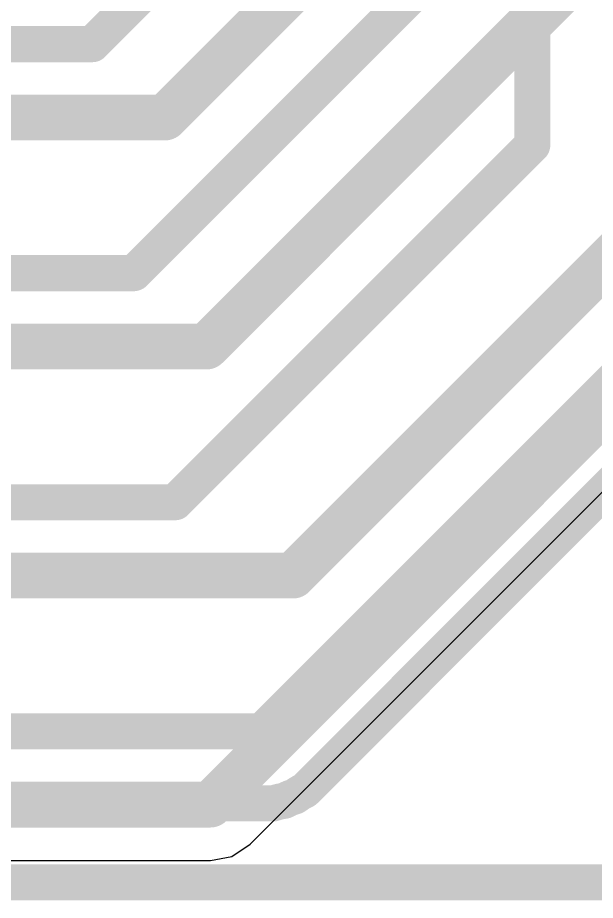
# Model space of a CAD drawing. Header units: inches. Extents: x 0 to 12.4, y -0.6 to 2.2.
# Drawn here: x 1.9612 to 2.0874, y -0.0166 to 0.1761 of the extents above; entities that cross this region are included whole.
import ezdxf

# ---------------------------------------------------------------- set-up
doc = ezdxf.new("R2010")
doc.units = ezdxf.units.IN
doc.header["$MEASUREMENT"] = 0
doc.layers.add('Dimension', color=6, linetype='Continuous')
doc.layers.add('Top Layer', color=1, linetype='Continuous')

msp = doc.modelspace()

# ---------------------------------------------------------------- linework, layer by layer
at = {"layer": 'Dimension', "const_width": 0.007874}
for points in [[(2.0736163, 0.1483037), (2.0736163, 1.1995832)], [(1.9775533, 0.1703509), (2.0342462, 0.2270439)], [(1.9866084, 0.1203509), (2.0539313, 0.1876738)], [(1.8908407, 0.1703509), (1.9775533, 0.1703509)], [(1.9956635, 0.0703509), (2.0736163, 0.1483037)], [(1.8908407, 0.1203509), (1.9866084, 0.1203509)], [(2.0145612, 0.0203509), (2.0933013, 0.0990911)], [(2.0248332, 0.008324), (2.1053282, 0.0888191)], [(1.8908407, 0.0703509), (1.9956635, 0.0703509)], [(1.8908407, 0.0203509), (2.0145612, 0.0203509)], [(2.0239447, 0.0074356), (2.024833, 0.0083239)], [(2.024833, 0.0083239), (2.0248332, 0.008324)], [(2.0202716, 0.0055641), (2.0209791, 0.0058571)], [(2.0209791, 0.0058571), (2.0218088, 0.0061267)], [(2.0218088, 0.0061267), (2.0225146, 0.0066395)], [(2.0225146, 0.0066395), (2.0231676, 0.0070396)], [(2.0231676, 0.0070396), (2.0239447, 0.0074356)], [(1.9361573, 0.0045832), (2.0166744, 0.0045832)], [(2.0166744, 0.0045832), (2.0170585, 0.0045832)], [(2.0170585, 0.0045832), (2.017609, 0.0047621)], [(2.017609, 0.0047621), (2.0178878, 0.0048527)], [(2.0178878, 0.0048527), (2.0186329, 0.0050316)], [(2.0186329, 0.0050316), (2.0194944, 0.005168)], [(2.0194944, 0.005168), (2.0202716, 0.0055641)], [(1.701884, -0.0126321), (2.3990666, -0.0126321)], [(1.701884, -0.0126321), (2.3990666, -0.0126321)]]:
    msp.add_lwpolyline(points, dxfattribs=at)
at = {"layer": 'Dimension', "const_width": 0.003937}
for points in [[(1.9755848, 0.1703509, 1), (1.9795218, 0.1703509, 1)], [(1.9755848, 0.1703509, 1), (1.9795218, 0.1703509, 1)], [(2.0716478, 0.1483037, 1), (2.0755848, 0.1483037, 1)], [(2.0716478, 0.1483037, 1), (2.0755848, 0.1483037, 1)], [(1.9846399, 0.1203509, 1), (1.9885769, 0.1203509, 1)], [(1.9846399, 0.1203509, 1), (1.9885769, 0.1203509, 1)], [(1.993695, 0.0703509, 1), (1.997632, 0.0703509, 1)], [(1.993695, 0.0703509, 1), (1.997632, 0.0703509, 1)], [(2.0125927, 0.0203509, 1), (2.0165297, 0.0203509, 1)], [(2.0125927, 0.0203509, 1), (2.0165297, 0.0203509, 1)], [(2.0228645, 0.0083239, 1), (2.0268015, 0.0083239, 1)], [(2.0228645, 0.0083239, 1), (2.0268015, 0.0083239, 1)], [(2.0228647, 0.008324, 1), (2.0268017, 0.008324, 1)], [(2.0228647, 0.008324, 1), (2.0268017, 0.008324, 1)], [(2.0190106, 0.0058571, 1), (2.0229476, 0.0058571, 1)], [(2.0190106, 0.0058571, 1), (2.0229476, 0.0058571, 1)], [(2.0198403, 0.0061267, 1), (2.0237773, 0.0061267, 1)], [(2.0198403, 0.0061267, 1), (2.0237773, 0.0061267, 1)], [(2.0205461, 0.0066395, 1), (2.0244831, 0.0066395, 1)], [(2.0205461, 0.0066395, 1), (2.0244831, 0.0066395, 1)], [(2.0211991, 0.0070396, 1), (2.0251361, 0.0070396, 1)], [(2.0211991, 0.0070396, 1), (2.0251361, 0.0070396, 1)], [(2.0219762, 0.0074356, 1), (2.0259132, 0.0074356, 1)], [(2.0219762, 0.0074356, 1), (2.0259132, 0.0074356, 1)], [(2.0147059, 0.0045832, 1), (2.0186429, 0.0045832, 1)], [(2.0147059, 0.0045832, 1), (2.0186429, 0.0045832, 1)], [(2.01509, 0.0045832, 1), (2.019027, 0.0045832, 1)], [(2.01509, 0.0045832, 1), (2.019027, 0.0045832, 1)], [(2.0156405, 0.0047621, 1), (2.0195775, 0.0047621, 1)], [(2.0156405, 0.0047621, 1), (2.0195775, 0.0047621, 1)], [(2.0159193, 0.0048527, 1), (2.0198563, 0.0048527, 1)], [(2.0159193, 0.0048527, 1), (2.0198563, 0.0048527, 1)], [(2.0166644, 0.0050316, 1), (2.0206014, 0.0050316, 1)], [(2.0166644, 0.0050316, 1), (2.0206014, 0.0050316, 1)], [(2.0175259, 0.005168, 1), (2.0214629, 0.005168, 1)], [(2.0175259, 0.005168, 1), (2.0214629, 0.005168, 1)], [(2.0183031, 0.0055641, 1), (2.0222401, 0.0055641, 1)], [(2.0183031, 0.0055641, 1), (2.0222401, 0.0055641, 1)]]:
    msp.add_lwpolyline(points, format="xyb", close=True, dxfattribs=at)
at = {"layer": 'Top Layer'}
for p, q in [((2.0119822, -0.0043208), (2.1333445, 0.1170415)), ((2.0080129, -0.0069731), (2.0119822, -0.0043208)), ((2.0033307, -0.0079044), (2.0080129, -0.0069731)), ((1.9302283, -0.0079044), (2.0033307, -0.0079044))]:
    msp.add_line(p, q, dxfattribs=at)
at = {"layer": 'Top Layer', "const_width": 0.01}
for points in [[(1.9934055, 0.1543307), (2.0607284, 0.2216536)], [(2.0024606, 0.1043307), (2.0804134, 0.1822835)], [(1.8976378, 0.1543307), (1.9934055, 0.1543307)], [(2.0213583, 0.0543307), (2.1, 0.1329724)], [(2.0033307, 0.0043307), (2.124693, 0.125693)], [(1.8976378, 0.1043307), (2.0024606, 0.1043307)], [(1.8401019, 0.0543307), (2.0213583, 0.0543307)], [(1.8976378, 0.0043307), (2.0033307, 0.0043307)]]:
    msp.add_lwpolyline(points, dxfattribs=at)
at = {"layer": 'Top Layer', "const_width": 0.005}
for points in [[(1.9909055, 0.1543307, 1), (1.9959055, 0.1543307, 1)], [(1.9909055, 0.1543307, 1), (1.9959055, 0.1543307, 1)], [(1.9999606, 0.1043307, 1), (2.0049606, 0.1043307, 1)], [(1.9999606, 0.1043307, 1), (2.0049606, 0.1043307, 1)], [(2.0188583, 0.0543307, 1), (2.0238583, 0.0543307, 1)], [(2.0188583, 0.0543307, 1), (2.0238583, 0.0543307, 1)], [(2.0008307, 0.0043307, 1), (2.0058307, 0.0043307, 1)], [(2.0008307, 0.0043307, 1), (2.0058307, 0.0043307, 1)]]:
    msp.add_lwpolyline(points, format="xyb", close=True, dxfattribs=at)

doc.saveas('drawing.dxf')
